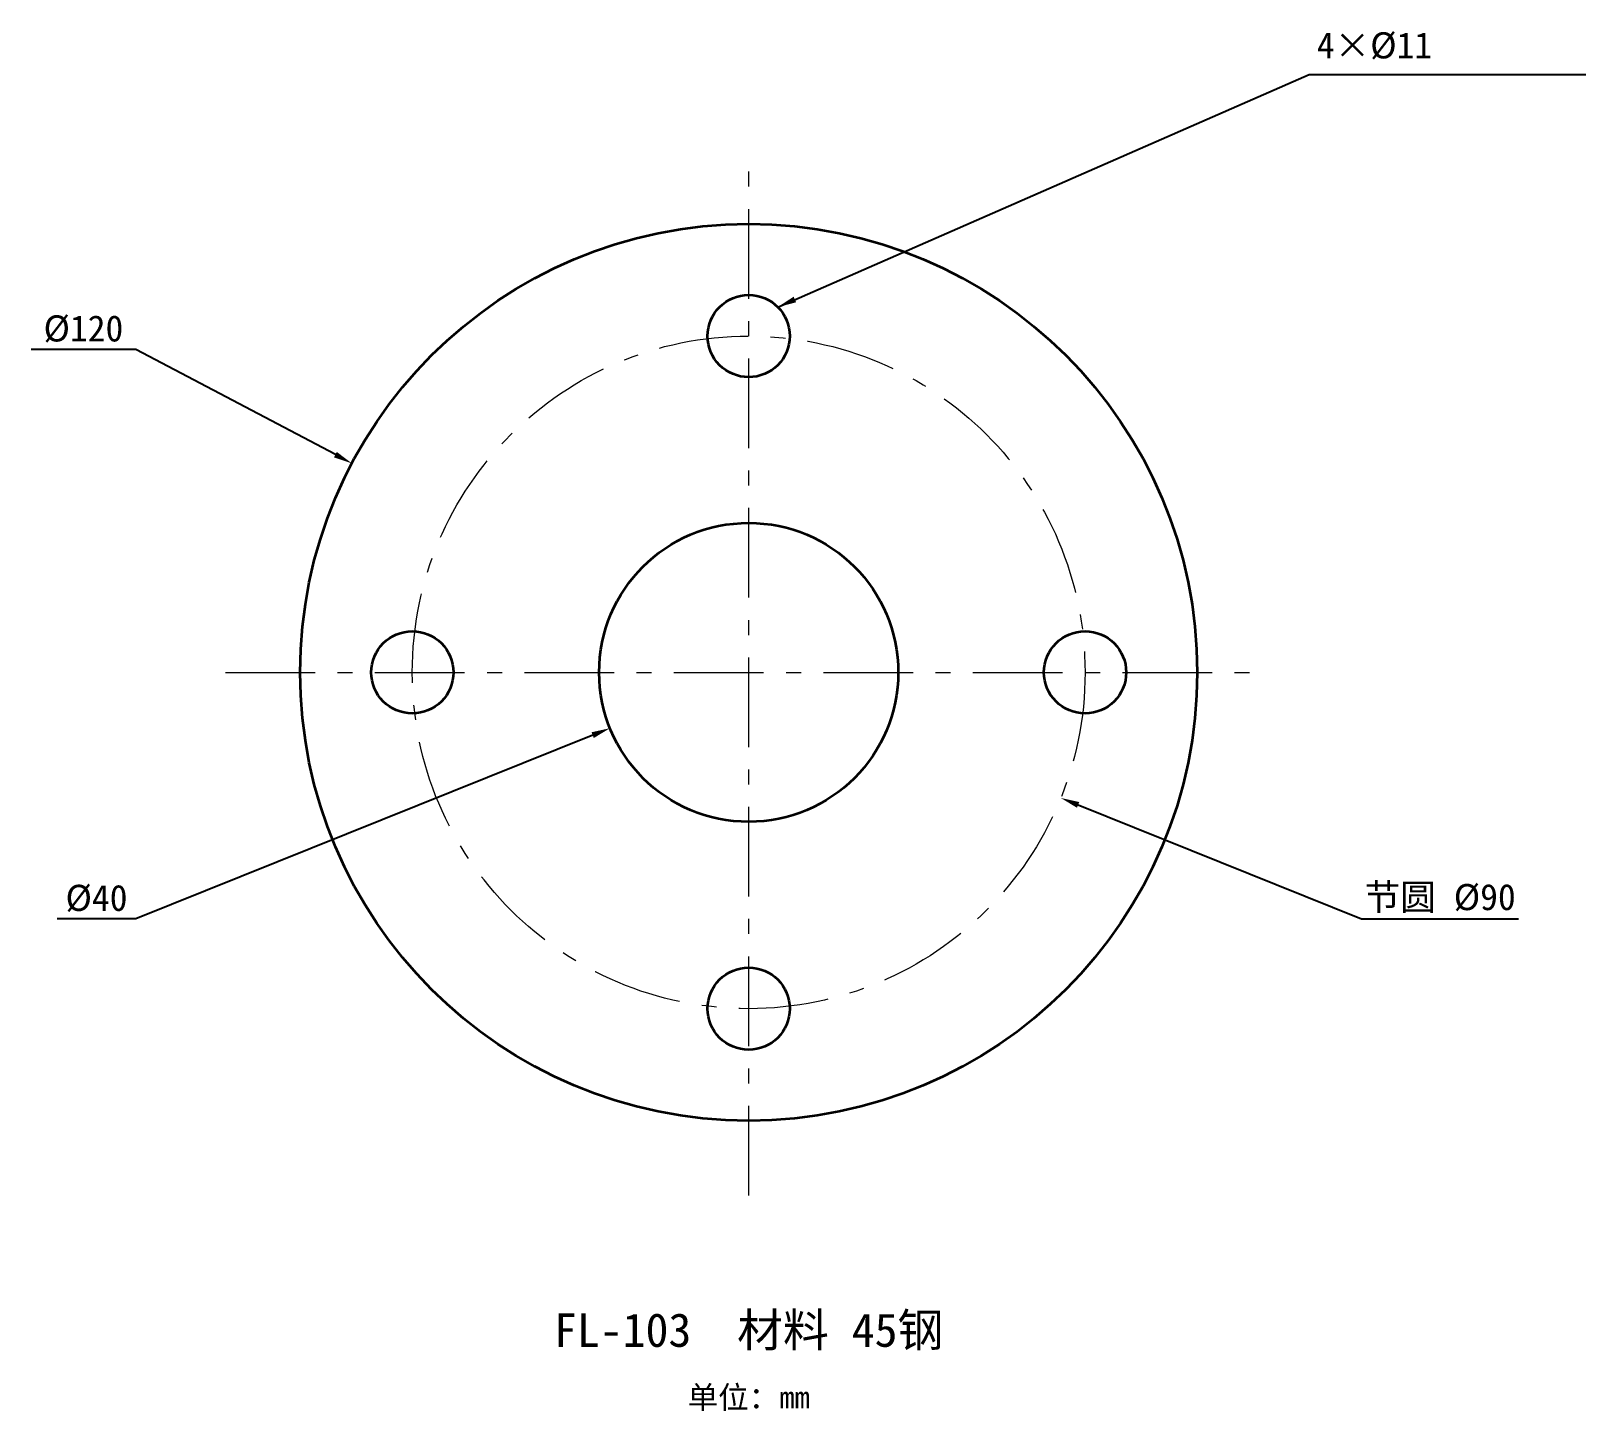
# Model space of a CAD drawing. Header units: millimetres. Extents: x -96 to 112, y -99 to 86.
import ezdxf
from ezdxf.enums import TextEntityAlignment as Align

# ---------------------------------------------------------------- set-up
doc = ezdxf.new("R2010")
doc.units = ezdxf.units.MM
doc.linetypes.add('CENTER', pattern=[20, 12, -3, 2, -3])
for name, color, linetype, lineweight in [('BOLT_HOLES', 7, 'CONTINUOUS', 35), ('BORE', 7, 'CONTINUOUS', 35), ('CENTER', 7, 'CENTER', 18), ('DIMENSIONS', 7, 'CONTINUOUS', 18), ('NOTES', 7, 'CONTINUOUS', 25), ('OUTLINE', 7, 'CONTINUOUS', 35)]:
    doc.layers.add(name, color=color, linetype=linetype, lineweight=lineweight)
doc.styles.add('CN', font='simsun.ttc')
doc.dimstyles.new('FLANGE_DIM', dxfattribs={"dimtxt": 3.5, "dimasz": 2.5, "dimexe": 1.25, "dimexo": 0.625, "dimgap": 1, "dimtad": 1, "dimtih": 1, "dimtoh": 1, "dimdec": 0, "dimtxsty": 'CN', "dimcen": 0, "dimclrd": 7, "dimclre": 7, "dimclrt": 7, "dimazin": 3, "dimtfac": 1, "dimtofl": 0, "dimtmove": 1, "dimatfit": 3})

msp = doc.modelspace()

# ---------------------------------------------------------------- linework, layer by layer
at = {"layer": 'BOLT_HOLES'}
for centre in [(0, 45), (-45, 0), (45, 0), (0, -45)]:
    msp.add_circle(centre, 5.5, dxfattribs=at)
at = {"layer": 'BORE'}
msp.add_circle((0, 0), 20, dxfattribs=at)
at = {"layer": 'CENTER', "linetype": 'CENTER'}
for p, q in [((0, -70), (0, 70)), ((-70, 0), (70, 0))]:
    msp.add_line(p, q, dxfattribs=at)
msp.add_circle((0, 0), 45, dxfattribs=at)
at = {"layer": 'OUTLINE'}
msp.add_circle((0, 0), 60, dxfattribs=at)

# ---------------------------------------------------------------- texts
at = {"layer": 'DIMENSIONS', "insert": (76, 82), "char_height": 3.5, "attachment_point": 7, "style": 'CN'}
msp.add_mtext('4×Ø11', dxfattribs=at)
at = {"layer": 'NOTES', "style": 'CN'}
for s, height, p in [('FL-103  材料 45钢', 4.5, (0, -88)), ('单位：mm', 3, (0, -97))]:
    msp.add_text(s, height=height, dxfattribs=at).set_placement(p, align=Align.MIDDLE_CENTER)

# ---------------------------------------------------------------- dimensions: what is measured, and where the dimension line sits
at = {"layer": 'DIMENSIONS'}
for radius, location in [(60, (-82, 43.2)), (20, (-82, -33))]:
    msp.add_diameter_dim(center=(0, 0), radius=radius, location=location, dimstyle='FLANGE_DIM', dxfattribs=at).render()
msp.add_diameter_dim(center=(0, 0), radius=45, location=(82, -33), text='节圆 <>', dimstyle='FLANGE_DIM', dxfattribs=at).render()

# ---------------------------------------------------------------- leaders
msp.add_leader([(3.89, 48.89), (75, 80), (112, 80)], dimstyle='FLANGE_DIM', dxfattribs=at)

doc.saveas('drawing.dxf')
